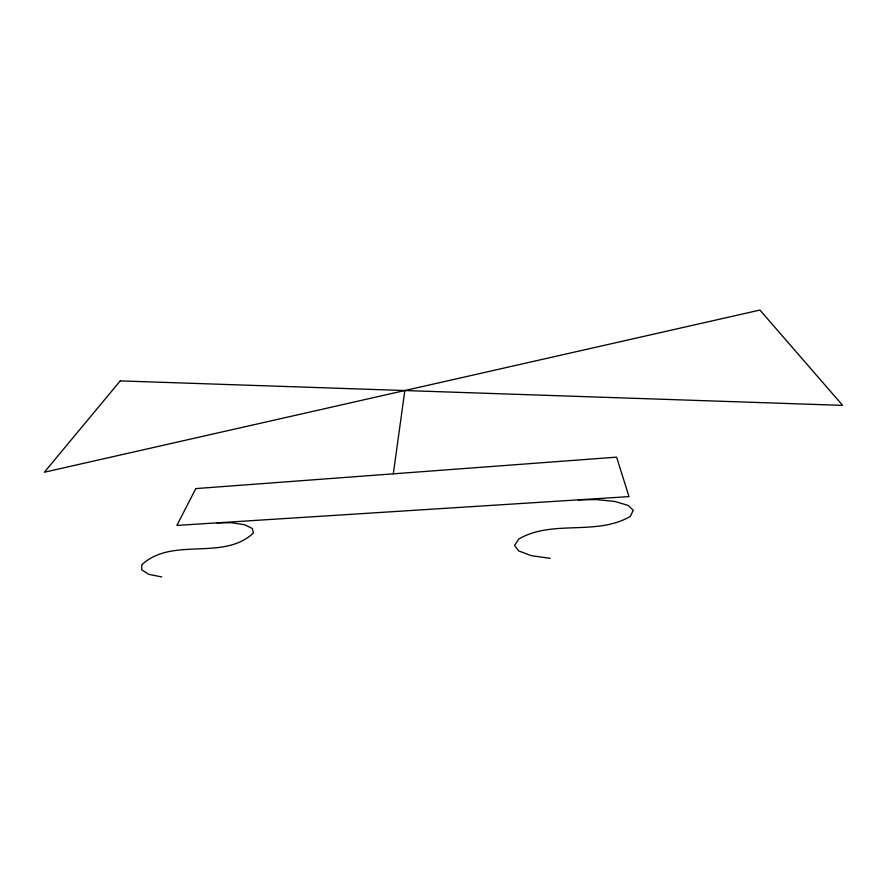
<?xml version="1.0" encoding="UTF-8"?>
<svg xmlns="http://www.w3.org/2000/svg" width="887" height="887" viewBox="0 0 887 887"><rect width="100%" height="100%" fill="white"/><g stroke="black" fill="none" stroke-linecap="round" stroke-linejoin="round"><path stroke-width="1.33" d="M393.318 473.835L404.827 390.535M578.136 499.858L596.763 499.581L615.068 501.499L628.184 505.435L633.296 510.291L630.225 516.456C596.086 536.203 552.956 519.272 518.784 538.997L514.604 545.472L518.629 550.894L531.202 555.65L550.14 558.355M217.005 522.864L231.562 522.742L244.535 524.694L252.318 528.475L253.383 533.043C223.036 561.493 172.3 536.28 141.732 564.853L141.765 569.875L148.739 574.332L161.756 576.938M195.794 488.593L176.879 525.414L629.005 496.62L616.609 457.149L195.794 488.593M120.233 380.889L44.35 472.228L759.926 310.062L842.65 405.381L120.233 380.889"/></g></svg>
